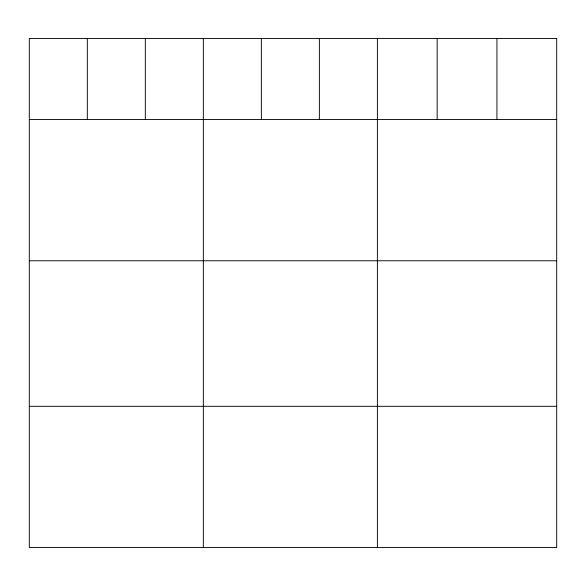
<?xml version="1.0" encoding="UTF-8"?>
<svg xmlns="http://www.w3.org/2000/svg" width="586" height="586" viewBox="0 0 586 586"><rect width="100%" height="100%" fill="white"/><g stroke="black" fill="none" stroke-linecap="round" stroke-linejoin="round"><path stroke-width="0.88" d="M29.3 119.515L556.7 119.515M29.3 260.77L556.7 260.77M29.3 406.303L556.7 406.303M496.928 38.449L496.928 119.515M437.156 38.449L437.156 119.515M377.384 38.449L377.384 547.551M319.37 38.449L319.37 119.515M261.356 38.449L261.356 119.515M203.342 38.449L203.342 547.551M145.328 38.449L145.328 119.515M87.314 38.449L87.314 119.515M556.7 38.449L29.3 38.449L29.3 547.551L556.7 547.551L556.7 38.449"/></g></svg>
